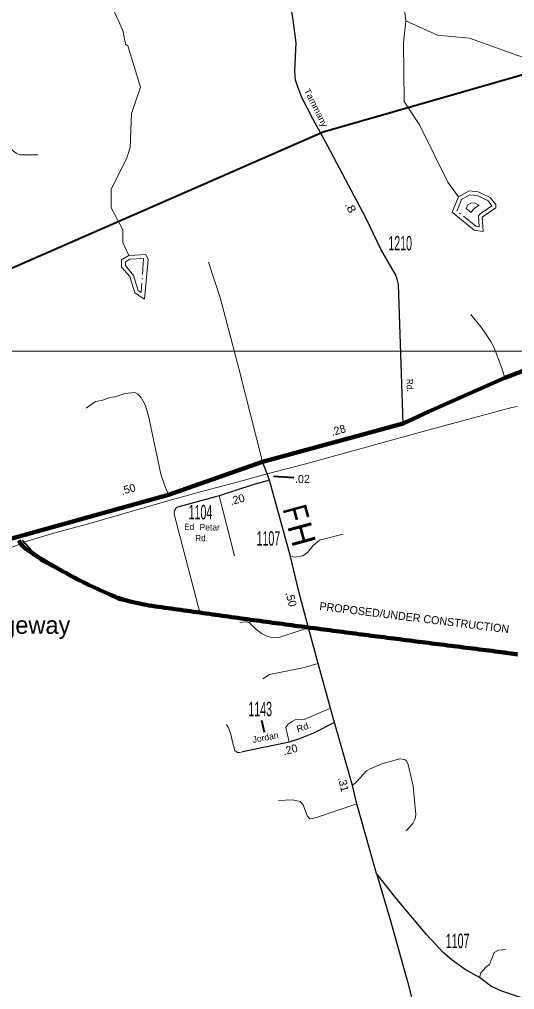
# Model space of a CAD drawing. Extents: x 670138 to 708207, y 272532 to 310582.
# Drawn here: x 678375 to 679921, y 296935 to 299966 of the extents above; entities that cross this region are included whole.
import ezdxf
from ezdxf.enums import TextEntityAlignment as Align

# ---------------------------------------------------------------- set-up
doc = ezdxf.new("R2010")
doc.units = 0
doc.header["$LTSCALE"] = 10
for name, pattern in [('DASH_DOUBLE_DOT', [9.2, 5, -1.2, 0.3, -1.2, 0.3, -1.2]), ('DOT_DASHED', [7.7, 5, -1.2, 0.3, -1.2]), ('DOTTED', [1.5, 0.3, -1.2]), ('LONG_DASHED', [7.5, 6, -1.5])]:
    doc.linetypes.add(name, pattern=pattern)
for name, color, linetype, lineweight in [('11', 7, 'Continuous', 40), ('17', 7, 'Continuous', 40), ('28', 7, 'Continuous', 120), ('3', 7, 'Continuous', 158), ('32', 7, 'Continuous', 25), ('35', 7, 'Continuous', 13), ('38', 7, 'LONG_DASHED', 40), ('44', 7, 'Continuous', 13), ('56', 7, 'Continuous', 40), ('59', 7, 'DASH_DOUBLE_DOT', 13), ('60', 7, 'Continuous', 40), ('61', 7, 'DOTTED', 13), ('63', 7, 'Continuous', 13)]:
    doc.layers.add(name, color=color, linetype=linetype, lineweight=lineweight)
for name, color, linetype in [('22', 7, 'Continuous'), ('8', 7, 'Continuous'), ('9', 7, 'Continuous')]:
    doc.layers.add(name, color=color, linetype=linetype)

msp = doc.modelspace()

# ---------------------------------------------------------------- linework, layer by layer
at = {"layer": '11'}
for p, q in [((679231.96, 298533.55), (679168.09, 298538.55)), ((679130.65, 297777.29), (679138.62, 297740.04))]:
    msp.add_line(p, q, dxfattribs=at)
at = {"layer": '28'}
for points in [[(679573.1, 298703.9), (679652.64, 298741.12), (679890.07, 298846.04), (680006.71, 298891.5), (680465.53, 299051.89), (680626.02, 299100.7), (680982.38, 299194.41)], [(678346.71, 298343.16), (678840.35, 298481.19), (679134.35, 298583.61), (679573.1, 298703.9)]]:
    msp.add_lwpolyline(points, dxfattribs=at)
at = {"layer": '3'}
for points in [[(678373.19, 298337.8), (678378.48, 298329.18), (678384.47, 298321.34), (678391.45, 298314.59), (678399.51, 298309.03), (678407.77, 298303.66), (678416.08, 298298.31), (678424.44, 298292.99), (678432.85, 298287.71), (678441.31, 298282.46), (678449.82, 298277.24), (678458.37, 298272.07), (678466.97, 298266.92), (678475.61, 298261.82), (678484.29, 298256.76), (678493.01, 298251.75), (678501.77, 298246.78), (678510.57, 298241.86), (678519.39, 298236.98), (678528.26, 298232.16), (678537.15, 298227.38), (678546.07, 298222.67), (678555.02, 298218), (678564, 298213.4), (678573, 298208.85), (678582.03, 298204.36), (678591.07, 298199.94), (678600.14, 298195.58), (678609.22, 298191.28), (678618.33, 298187.06), (678627.44, 298182.9), (678636.58, 298178.81), (678645.72, 298174.8), (678654.87, 298170.86), (678664.03, 298167), (678673.2, 298163.21), (678682.43, 298159.6), (678691.77, 298156.27), (678701.22, 298153.2), (678710.76, 298150.36), (678720.38, 298147.75), (678730.08, 298145.34), (678739.85, 298143.11), (678749.68, 298141.05), (678759.56, 298139.14), (678769.48, 298137.36), (678779.43, 298135.7), (678789.4, 298134.12), (678799.39, 298132.62), (678809.38, 298131.18), (678819.37, 298129.77), (678829.35, 298128.39), (678839.31, 298127.01), (678849.23, 298125.61), (678859.13, 298124.18), (678869.02, 298122.76), (678878.92, 298121.34), (678888.82, 298119.93), (678898.71, 298118.52), (678908.61, 298117.11), (678918.51, 298115.7), (678928.41, 298114.3), (678938.3, 298112.9), (678948.2, 298111.5), (678958.1, 298110.11), (678968, 298108.72), (678977.9, 298107.33), (678987.81, 298105.94), (678997.71, 298104.56), (679007.61, 298103.18), (679017.51, 298101.8), (679027.42, 298100.43), (679037.32, 298099.06), (679047.23, 298097.69), (679057.13, 298096.32), (679067.04, 298094.96), (679076.94, 298093.6), (679086.85, 298092.24), (679096.76, 298090.89), (679106.66, 298089.53), (679116.57, 298088.18), (679126.48, 298086.84), (679136.39, 298085.49), (679146.3, 298084.15), (679156.21, 298082.81), (679166.12, 298081.47), (679176.03, 298080.13), (679185.94, 298078.8), (679195.85, 298077.47), (679205.76, 298076.14), (679215.67, 298074.81), (679225.59, 298073.49), (679235.5, 298072.17), (679245.41, 298070.85), (679255.33, 298069.53), (679265.24, 298068.21)], [(679265.24, 298068.21), (679275.15, 298066.9), (679285.07, 298065.59), (679294.98, 298064.28), (679304.9, 298062.97), (679314.81, 298061.66), (679324.73, 298060.36), (679334.65, 298059.06), (679344.56, 298057.76), (679354.48, 298056.46), (679364.4, 298055.16), (679374.31, 298053.87), (679384.23, 298052.58), (679394.15, 298051.28), (679404.07, 298050), (679413.98, 298048.71), (679423.9, 298047.42), (679433.82, 298046.14), (679443.74, 298044.85), (679453.66, 298043.57), (679463.58, 298042.29), (679473.5, 298041.01), (679483.42, 298039.74), (679493.34, 298038.46), (679503.26, 298037.19), (679513.18, 298035.91), (679523.1, 298034.64), (679533.02, 298033.37), (679542.94, 298032.1), (679552.86, 298030.84), (679562.78, 298029.57), (679572.7, 298028.3), (679582.62, 298027.04), (679592.55, 298025.78), (679602.47, 298024.52), (679612.39, 298023.26), (679622.31, 298022), (679632.23, 298020.74), (679642.16, 298019.48), (679652.08, 298018.22), (679662, 298016.97), (679671.92, 298015.71), (679681.84, 298014.46), (679691.77, 298013.21), (679701.69, 298011.96), (679711.61, 298010.71), (679721.53, 298009.46), (679731.46, 298008.21), (679741.38, 298006.96), (679751.3, 298005.71), (679761.22, 298004.46), (679771.15, 298003.21), (679781.07, 298001.97), (679790.99, 298000.72), (679800.91, 297999.48), (679810.84, 297998.23), (679820.76, 297996.99), (679830.68, 297995.75), (679840.6, 297994.5), (679850.53, 297993.26), (679860.45, 297992.02), (679870.37, 297990.77), (679880.29, 297989.49), (679890.22, 297988.19), (679900.14, 297986.87), (679910.06, 297985.52), (679919.98, 297984.14), (679929.91, 297982.75)]]:
    msp.add_lwpolyline(points, dxfattribs=at)
at = {"layer": '32'}
for points in [[(679573.1, 298703.9), (679557.96, 299138.35), (679554.21, 299154.15), (679549.21, 299168.76), (679503.45, 299248.18), (679457.56, 299344.11), (679338.12, 299569.84), (679290.48, 299655.38), (679257.02, 299722.16), (679243.99, 299754.99), (679236.52, 299776.23), (679234.45, 299805.48), (679239.2, 299892.67), (679229.39, 299963.42), (679225.6, 299991.19), (679223.08, 300010.97)], [(679358.88, 297769.72), (679345.72, 297814.07), (679308, 297953.96), (679277.25, 298065.85), (679247.07, 298178.95), (679221.2, 298287.82), (679156.09, 298526.81), (679148.69, 298546.15), (679134.35, 298583.61)], [(679156.09, 298526.81), (679104.17, 298511.79), (678998.43, 298477.98), (678872.57, 298443.44), (678865.89, 298441.57), (678865.64, 298441.32)], [(679358.88, 297769.72), (679293.31, 297736.2), (679246.63, 297717.68), (679216.78, 297708), (679177.25, 297699.58), (679071.71, 297677.7)], [(679490.09, 297297.85), (679428.58, 297515.53), (679414.73, 297573.31), (679358.88, 297769.72)], [(680671.33, 296389.24), (680627.62, 296440.46), (680615.91, 296465.94), (680565.66, 296584.41), (680541.4, 296621.97), (680526.68, 296644.35), (680343.77, 296801.92), (680272.01, 296847.12), (680252.44, 296855.52), (680227.41, 296862.63), (680101.24, 296872.89), (679972.79, 296902.14), (679933.26, 296912.66), (679881.33, 296930.13), (679846.85, 296946.54), (679810.85, 296973.17), (679766.2, 296997.82), (679726.34, 297027.36), (679697.47, 297051.5), (679645.86, 297107.75), (679553.51, 297217.94), (679490.09, 297297.85)], [(679490.09, 297297.85), (679531.17, 297157.02), (679587.06, 296956.34), (679603.67, 296895.34), (679619.81, 296846.52), (679639.57, 296727.8), (679671.42, 296436.89), (679676.14, 296375.04), (679678.5, 296315.72), (679703.05, 296058.57), (679713.56, 295942.84), (679705.78, 295824.37), (679690.54, 295733.21)]]:
    msp.add_lwpolyline(points, dxfattribs=at)
at = {"layer": '35'}
msp.add_line((678998.43, 298477.98), (679046.85, 298290.07), dxfattribs=at)
for points in [[(678269.8, 299565.43), (678286.18, 299573.5), (678316.6, 299579.81), (678331.28, 299573.22), (678364.41, 299548.51), (678376.06, 299543.15), (678432.07, 299543.01)], [(679134.35, 298583.61), (679060.36, 298875.88), (679003.18, 299093.6), (678965.65, 299207.89)], [(679890.07, 298846.04), (679880.05, 298880.14), (679856.37, 298942.69), (679847.11, 298960.32), (679819.93, 299000.88), (679784.25, 299043.87)], [(678840.35, 298481.19), (678828.58, 298508.97), (678816.86, 298545.37), (678778.2, 298727.89), (678767.58, 298761.94), (678754.59, 298785.01), (678744.16, 298795.9), (678734.93, 298800.73), (678703.91, 298798.02), (678674.12, 298787.37), (678657.69, 298785.46), (678630.91, 298776.09), (678612.68, 298772.87), (678582.98, 298751.92)], [(678865.64, 298441.32), (678863.07, 298438.74), (678859.13, 298432.39), (678858.07, 298420.82), (678939.26, 298109.4)], [(679221.2, 298287.82), (679235.19, 298286.73), (679260.15, 298290.59), (679274.08, 298301.09), (679292.21, 298322.53), (679312.2, 298339.79), (679385.18, 298358.07)], [(679277.25, 298065.85), (679197.02, 298039.01), (679180.59, 298034.6), (679162.31, 298035.04), (679147.05, 298039.81), (679131.12, 298047.58), (679111.5, 298062.08), (679091.86, 298082), (679081.47, 298083.74), (679063.21, 298081.8)], [(679308, 297953.96), (679260, 297940.77), (679155.32, 297919.8), (679134.74, 297906.21)], [(679216.78, 297708), (679206.48, 297754.5), (679214.05, 297764.18), (679226.24, 297772.6), (679239.69, 297780.17), (679263.66, 297778.91), (679345.72, 297814.07)], [(679071.71, 297677.7), (679063.3, 297676.02), (679055.74, 297676.02), (679047.75, 297682.33), (679040.64, 297709.22), (679034.93, 297733.54), (679026.84, 297754.8), (679021.9, 297763.32)], [(679414.73, 297573.31), (679426.85, 297584.39), (679458.84, 297618.77), (679469.76, 297624.94), (679506.8, 297641.11), (679562.16, 297656.16), (679577.41, 297653.89), (679583.54, 297649.68), (679589.1, 297638.71), (679604.31, 297570.61), (679612.89, 297482.89), (679610.59, 297468.86), (679603.39, 297454.2), (679582.86, 297431.47)], [(679428.58, 297515.53), (679299.73, 297472.4), (679285.16, 297469.29), (679280.9, 297469.81), (679272.91, 297478.32), (679261.02, 297512.95), (679251.18, 297523.22), (679226.16, 297527.89), (679184.13, 297526.33)], [(679810.85, 296973.17), (679814.99, 296987.83), (679831.91, 297006.86), (679842.86, 297014.25), (679857.17, 297051.56), (679871.1, 297059.01), (679893.69, 297060.43)]]:
    msp.add_lwpolyline(points, dxfattribs=at)
at = {"layer": '38'}
msp.add_lwpolyline([(678384, 298339.48), (678440.39, 298275.54), (678688.48, 298151.44), (678944.08, 298110.07), (679722.18, 298008.53), (680327.15, 297923.7), (680634.23, 297923.7), (680842.61, 297934.67), (680979.15, 297941.99), (681656.37, 298006.21), (682357.66, 298098.04), (682571.9, 298114.9), (682761.27, 298125.34)], dxfattribs=at)
at = {"layer": '44'}
for points in [[(679148.69, 298546.15), (679264.56, 298577.2), (679420.52, 298619.59), (679529.59, 298649.73), (679661.16, 298685.98), (679792.09, 298721.03), (679912.13, 298753.62), (679930.36, 298756.72)], [(677775.53, 297982.55), (677832.29, 298018.59), (677956.39, 298099.92), (678081.82, 298177.63), (678168.22, 298228.43), (678252.27, 298271.28), (678324.07, 298306.23), (678399.62, 298336.28), (678485.51, 298362.64), (678586.49, 298389.78), (678741.14, 298434.35), (678838.13, 298461.88), (678952.15, 298493.35), (679054.38, 298520.88), (679148.69, 298546.15)]]:
    msp.add_lwpolyline(points, dxfattribs=at)
at = {"layer": '56'}
msp.add_lwpolyline([(676878.63, 298499.72), (678132.88, 299094.43), (679323.71, 299614.82), (680417.57, 299929.69), (681654.39, 300265.82), (682681.06, 301041.53), (682983.8, 301363.31), (683031.63, 301397.23), (683403.64, 301522.19)], dxfattribs=at)
at = {"layer": '59'}
msp.add_lwpolyline([(679581.12, 299961.66), (679575.94, 300004.78), (679524.44, 300062.84), (679460.75, 300100.19), (679374.19, 300120), (679333.31, 300147.84), (679225.75, 300261.09), (679187.31, 300311.91), (679184.56, 300328.97), (679159, 300354.5), (679128.5, 300364.16), (678999, 300373.88), (678938, 300388.16), (678879.19, 300425.38), (678802.06, 300526.97), (678705.75, 300528), (678613.69, 300593.94), (678565.25, 300613.94), (678509.44, 300613.12)], dxfattribs=at)
at = {"layer": '59', "linetype": 'Continuous'}
for points in [[(678716.12, 299228.84), (678698.12, 299269.22), (678697.81, 299309.22), (678661.56, 299377.97), (678661.25, 299435.97), (678708.81, 299530.97), (678721, 299565.72), (678725.25, 299672.62), (678752.69, 299754.06), (678713.38, 299883.88), (678705.75, 299889.03), (678697.81, 299931.22), (678625.31, 300093.69), (678568.31, 300257.91), (678549.69, 300354.28), (678543.31, 300506.44), (678535.38, 300547.56), (678522.56, 300564.84), (678509.44, 300613.12)], [(679745.75, 299412.25), (679712.5, 299457.94), (679624.44, 299636.78), (679575.62, 299709.81), (679574.12, 299892.81), (679581.12, 299961.66)], [(680040.5, 299709.03), (680037.75, 299734.12), (680004.19, 299794.81), (679945.38, 299848.03), (679779.88, 299907.5), (679680.5, 299916.59), (679581.12, 299961.66)]]:
    msp.add_lwpolyline(points, dxfattribs=at)
at = {"layer": '60', "lineweight": 13}
for points in [[(679745.75, 299412.25), (679778.62, 299430.53), (679806.69, 299427.97), (679844.81, 299410.16), (679862.75, 299387.81), (679862.75, 299377.81), (679819.81, 299348.69), (679822.88, 299303.62), (679794.81, 299308.22), (679725.94, 299363.66)], [(678716.12, 299228.84), (678769.44, 299231.72), (678777.38, 299216.56), (678765.5, 299091.81), (678735, 299111.47), (678719.19, 299162.78), (678693.56, 299192.31), (678693.56, 299215.31)]]:
    msp.add_lwpolyline(points, close=True, dxfattribs=at)
at = {"layer": '61', "linetype": 'DOT_DASHED'}
for points in [[(679810, 299318.09), (679799.94, 299319.72), (679740.62, 299367.47), (679755.44, 299403.66), (679781.31, 299418.06), (679803.5, 299416.03), (679837.12, 299400.31), (679850.19, 299384), (679812.94, 299358.78), (679808.38, 299352.88)], [(679785, 299363.06), (679770.06, 299375.06), (679774.75, 299386.53), (679786.56, 299393.09), (679797, 299392.16), (679809.88, 299386.12), (679799.31, 299378.97), (679791.75, 299372.19)], [(678754.75, 299112.75), (678745.38, 299119.31), (678730.81, 299166.38), (678705.75, 299196.84), (678705.75, 299208.41), (678719.81, 299216.81), (678762.31, 299219.12)]]:
    msp.add_lwpolyline(points, close=True, dxfattribs=at)
at = {"layer": '63'}
msp.add_lwpolyline([(679948.55, 298929.85), (674837.8, 298929.85), (674837.8, 293973.41), (679948.55, 293973.41)], dxfattribs=at)

# ---------------------------------------------------------------- texts
at = {"layer": '11'}
for s, rotation, width, p in [('Tammany', 296.617, 1.1, (679291.94, 299685.96)), ('Rd.', 271.997, 0.95, (679583.96, 298822.97)), ('Rd.', 18.305, 1.1, (679265.85, 297746.23))]:
    msp.add_text(s, height=20, rotation=rotation, dxfattribs=dict(at, width=width)).set_placement(p, align=Align.CENTER)
at = {"layer": '11', "width": 0.95}
for s, p in [('Ed', (678905.08, 298371.3)), ('Rd.', (678943.65, 298335.77))]:
    msp.add_text(s, height=20, dxfattribs=at).set_placement(p, align=Align.CENTER)
at = {"layer": '11'}
msp.add_text('Petar', height=20, dxfattribs=at).set_placement((678969.13, 298369.62), align=Align.CENTER)
msp.add_text('Jordan', height=20, rotation=10.942, dxfattribs=at).set_placement((679145.04, 297713.42), align=Align.CENTER)
at = {"layer": '17', "width": 1.2}
msp.add_text('.8', height=25, rotation=297.883, dxfattribs=at).set_placement((679398.04, 299373.19), align=Align.CENTER)
at = {"layer": '17'}
for s, rotation, p in [('.28', 16.401, (679373.95, 298670.85)), ('.02', 0.475, (679258.62, 298517.87)), ('.50', 15.683, (678717.69, 298486.9)), ('.20', 15.21, (679058.2, 298454.67)), ('.50', 284.94, (679211.34, 298151.53)), ('.20', 15.21, (679223.5, 297672.99)), ('.31', 283.476, (679374.67, 297573.76))]:
    msp.add_text(s, height=25, rotation=rotation, dxfattribs=at).set_placement(p, align=Align.CENTER)
at = {"layer": '22', "width": 0.8}
msp.add_text('F', height=75, rotation=285.238, dxfattribs=at).set_placement((679202.48, 298413.6), align=Align.CENTER)
at = {"layer": '22'}
msp.add_text('H', height=75, rotation=285.238, dxfattribs=at).set_placement((679220.23, 298348.45), align=Align.CENTER)
at = {"layer": '38'}
msp.add_text('PROPOSED/UNDER CONSTRUCTION', height=25, rotation=352.99, dxfattribs=at).set_placement((679606.24, 298085.11), align=Align.CENTER)
at = {"layer": '8', "width": 0.55}
for s, p in [('1210', (679563.7, 299244.6)), ('1104', (678940.18, 298404.37)), ('1107', (679152.29, 298322.21)), ('1143', (679126.8, 297789.55)), ('1107', (679742.89, 297065.04))]:
    msp.add_text(s, height=45, dxfattribs=at).set_placement(p, align=Align.CENTER)
at = {"layer": '9'}
msp.add_text('Ridgeway', height=55, dxfattribs=at).set_placement((678372.43, 298046.86), align=Align.CENTER)

doc.saveas('drawing.dxf')
